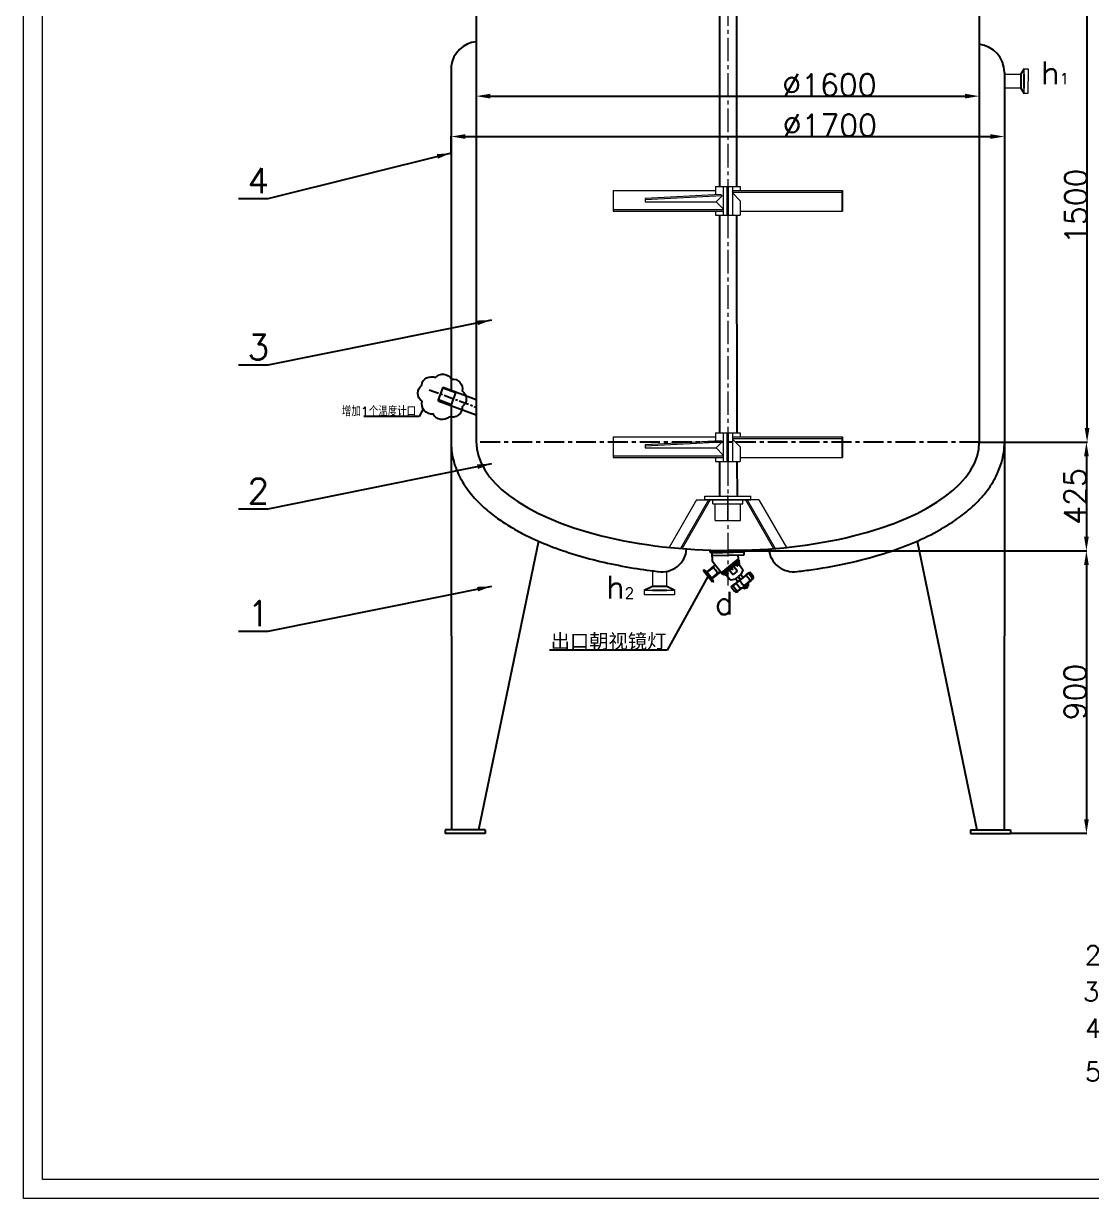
# Model space of a CAD drawing. Header units: millimetres. Extents: x 2158 to 10893, y 525 to 6317.
# Drawn here: x 2158 to 5555, y 534 to 4272 of the extents above; entities that cross this region are included whole.
import ezdxf

# ---------------------------------------------------------------- set-up
doc = ezdxf.new("R2010")
doc.units = ezdxf.units.MM
doc.header["$PDMODE"] = 3
for name, pattern in [('CENTER', [50.8, 31.75, -6.35, 6.35, -6.35]), ('CENTER2', [1.125, 0.75, -0.125, 0.125, -0.125]), ('CENTERX2', [101.6, 63.5, -12.7, 12.7, -12.7]), ('点画线', [18, 12, -2, 2, -2])]:
    doc.linetypes.add(name, pattern=pattern)
for name, color, linetype in [('3中心线层', 1, 'CENTER'), ('图层1', 2, 'Continuous'), ('图层2', 2, 'Continuous'), ('点划线', 7, 'CENTERX2'), ('细实线', 7, 'Continuous')]:
    doc.layers.add(name, color=color, linetype=linetype)
for name, color, linetype, lineweight in [('EB0', 7, 'Continuous', 35), ('中心线', 1, 'CENTER2', 15), ('中心线层', 1, '点画线', 18), ('实线', 7, 'Continuous', 20), ('细实线层', 7, 'Continuous', 18)]:
    doc.layers.add(name, color=color, linetype=linetype, lineweight=lineweight)
doc.styles.get("Standard").update_dxf_attribs({"font": 'txt', "bigfont": 'gbcbig.shx'})
doc.dimstyles.new('ISO-25', dxfattribs={"dimtxt": 2.5, "dimasz": 2.5, "dimexe": 1.25, "dimexo": 0.625, "dimtad": 1, "dimtxsty": 'Standard', "dimcen": 2.5, "dimadec": 0, "dimazin": 0, "dimtfac": 1, "dimtmove": 0, "dimatfit": 3, "dimfxl": 0, "dimarcsym": 0})
pattern_1 = [(294.605025, (2215.4328, 1975.408), (0.72167718, 0.33048618), [])]

# ---------------------------------------------------------------- blocks, each defined once
blk = doc.blocks.new('*D4')
at = {"color": 0, "lineweight": -2, "transparency": 16777216}
for p, q in [((3518.3, 3853.7), (3518.3, 3913.4)), ((3563.3, 3912.1), (5233.3, 3912.1)), ((5278.3, 3912.8), (5278.3, 3913.4))]:
    blk.add_line(p, q, dxfattribs=at)
at = {"color": 0, "transparency": 16777216}
for points in [[(3563.3, 3919.6), (3563.3, 3904.6), (3518.3, 3912.1)], [(5233.3, 3919.6), (5233.3, 3904.6), (5278.3, 3912.1)]]:
    blk.add_solid(points, dxfattribs=at)
at = {"layer": 'Defpoints', "color": 0, "transparency": 16777216}
for p in [(5278.3, 3912.1), (5278.3, 3912.1), (3518.3, 3853.1)]:
    blk.add_point(p, dxfattribs=at)
at = {"color": 0, "transparency": 16777216, "insert": (4722.9, 3947.8), "char_height": 70, "attachment_point": 5}
blk.add_mtext('%%C1700', dxfattribs=at)
blk = doc.blocks.new('*D5')
at = {"color": 0, "lineweight": -2, "transparency": 16777216}
for p, q in [((3598.2, 4131.3), (3598.2, 4039.3)), ((5198.2, 4131.4), (5198.2, 4039.3)), ((3643.2, 4040.6), (5153.2, 4040.6))]:
    blk.add_line(p, q, dxfattribs=at)
at = {"color": 0, "transparency": 16777216}
for points in [[(3643.2, 4048.1), (3643.2, 4033.1), (3598.2, 4040.6)], [(5153.2, 4048.1), (5153.2, 4033.1), (5198.2, 4040.6)]]:
    blk.add_solid(points, dxfattribs=at)
at = {"layer": 'Defpoints', "color": 0, "transparency": 16777216}
for p in [(3598.2, 4131.9), (5198.2, 4132), (5198.2, 4040.6)]:
    blk.add_point(p, dxfattribs=at)
at = {"color": 0, "transparency": 16777216, "insert": (4721.6, 4076.2), "char_height": 70, "attachment_point": 5}
blk.add_mtext('%%C1600', dxfattribs=at)
blk = doc.blocks.new('*D6')
at = {"color": 0, "lineweight": -2, "transparency": 16777216}
for p, q in [((5198.9, 4440.2), (5542.3, 4440.2)), ((5541.1, 2985.2), (5541.1, 4395.2)), ((5278.9, 2940.2), (5542.3, 2940.2))]:
    blk.add_line(p, q, dxfattribs=at)
at = {"color": 0, "transparency": 16777216}
for points in [[(5533.6, 4395.2), (5548.6, 4395.2), (5541.1, 4440.2)], [(5533.6, 2985.2), (5548.6, 2985.2), (5541.1, 2940.2)]]:
    blk.add_solid(points, dxfattribs=at)
at = {"layer": 'Defpoints', "color": 0, "transparency": 16777216}
for p in [(5198.2, 4440.2), (5541.1, 4440.2), (5278.3, 2940.2)]:
    blk.add_point(p, dxfattribs=at)
at = {"color": 0, "transparency": 16777216, "insert": (5505.5, 3690.2), "char_height": 70, "attachment_point": 5, "rotation": 90}
blk.add_mtext('1500', dxfattribs=at)
blk = doc.blocks.new('*D7')
at = {"color": 0, "lineweight": -2, "transparency": 16777216}
for p, q in [((5198.9, 2940.2), (5540.2, 2940.2)), ((5539, 2895.2), (5539, 2639.6)), ((4422.5, 2594.6), (5540.2, 2594.6))]:
    blk.add_line(p, q, dxfattribs=at)
at = {"color": 0, "transparency": 16777216}
for points in [[(5531.5, 2895.2), (5546.5, 2895.2), (5539, 2940.2)], [(5531.5, 2639.6), (5546.5, 2639.6), (5539, 2594.6)]]:
    blk.add_solid(points, dxfattribs=at)
at = {"layer": 'Defpoints', "color": 0, "transparency": 16777216}
for p in [(5198.3, 2940.2), (4421.9, 2594.6), (5539, 2594.6)]:
    blk.add_point(p, dxfattribs=at)
at = {"color": 0, "transparency": 16777216, "insert": (5503.4, 2767.4), "char_height": 70, "attachment_point": 5, "rotation": 90}
blk.add_mtext('425', dxfattribs=at)
blk = doc.blocks.new('*D8')
at = {"color": 0, "lineweight": -2, "transparency": 16777216}
for p, q in [((4423.1, 2594.6), (5540.2, 2594.6)), ((5539, 2549.6), (5539, 1740.5)), ((5297.8, 1695.5), (5540.2, 1695.5))]:
    blk.add_line(p, q, dxfattribs=at)
at = {"color": 0, "transparency": 16777216}
for points in [[(5531.5, 2549.6), (5546.5, 2549.6), (5539, 2594.6)], [(5531.5, 1740.5), (5546.5, 1740.5), (5539, 1695.5)]]:
    blk.add_solid(points, dxfattribs=at)
at = {"layer": 'Defpoints', "color": 0, "transparency": 16777216}
for p in [(4422.5, 2594.6), (5297.1, 1695.5), (5539, 1695.5)]:
    blk.add_point(p, dxfattribs=at)
at = {"color": 0, "transparency": 16777216, "insert": (5503.4, 2145), "char_height": 70, "attachment_point": 5, "rotation": 90}
blk.add_mtext('900', dxfattribs=at)
blk = doc.blocks.new('A$C515A5597')
at = {"linetype": 'ByBlock'}
h = blk.add_hatch(color=0, dxfattribs=at)
h.paths.add_polyline_path([(66.3, 180.1), (68.8, 177.8), (76.6, 186.1), (74.1, 188.5)])
h.paths.add_polyline_path([(102.7, 219.2), (105.2, 216.8), (113.1, 225.2), (110.6, 227.5)])
h = blk.add_hatch(dxfattribs=at)
h.set_pattern_fill('ANSI31', color=0, scale=0.25, angle=-110.395, style=0)
h.set_pattern_definition(pattern_1)
edge = h.paths.add_edge_path()
edge.add_line((2.7, 180), (4.3, 178.5))
edge.add_line((4.3, 178.5), (24, 199.6))
edge.add_spline(control_points=[(24, 199.6), (24, 199.6), (23.5, 200.2), (22.8, 200.6), (22.2, 201)], knot_values=[66.304817, 66.304817, 66.304817, 66.304817, 66.606782, 70.531321, 70.531321, 70.531321, 70.531321], degree=3, periodic=0)
edge.add_line((22.2, 201), (2.7, 180))
h = blk.add_hatch(dxfattribs=at)
h.set_pattern_fill('ANSI31', color=0, scale=0.25, angle=-110.395, style=0)
h.set_pattern_definition(pattern_1)
edge = h.paths.add_edge_path()
edge.add_line((23.2, 160.9), (24.8, 159.4))
edge.add_line((24.8, 159.4), (46.5, 182.6))
edge.add_spline(control_points=[(46.5, 182.6), (45.5, 182.6), (44.4, 182.5), (43.4, 182.6)], knot_values=[8.507226, 8.507226, 8.507226, 8.507226, 13.943445, 13.943445, 13.943445, 13.943445], degree=3, periodic=0)
edge.add_line((43.4, 182.6), (23.2, 160.9))
at = {"color": 0, "linetype": 'ByBlock'}
for p, q in [((127.8, 275.5), (3.4, 254.9)), ((4, 251.4), (128.3, 272.4)), ((10.8, 249.1), (122.7, 268.1)), ((124.6, 256.9), (12.6, 238)), ((103.4, 253.3), (105.8, 239.3)), ((28.7, 207.9), (2.7, 180)), ((60.9, 177.8), (15.7, 220)), ((54.2, 184), (105.8, 239.3)), ((57.6, 180.9), (109.1, 236.2)), ((112.5, 233), (60.9, 177.8)), ((89.3, 221.6), (92.6, 218.5)), ((96, 215.5), (106.4, 226.6)), ((96.2, 210.9), (107.5, 200.4)), ((110.6, 227.5), (102.7, 219.2)), ((105.2, 216.8), (113.1, 225.2)), ((105.8, 239.3), (112.5, 233)), ((112.1, 221.3), (126.9, 207.5)), ((2.7, 180), (24.8, 159.4)), ((24, 199.6), (4.3, 178.5)), ((43.4, 182.6), (23.2, 160.9)), ((50.8, 187.2), (24.8, 159.4)), ((66.3, 180.1), (74.1, 188.5)), ((77.3, 195.4), (66.9, 184.3)), ((76.6, 186.1), (68.8, 177.8)), ((70.8, 201.7), (74.1, 198.6)), ((72.6, 178.9), (87.4, 165.1)), ((93.1, 185), (81.8, 195.6)), ((91.6, 164.3), (107.5, 169.8)), ((96.7, 138.5), (154.1, 200)), ((107.6, 195.9), (97.7, 185.2)), ((107.5, 169.8), (114.9, 177.7)), ((107.5, 169.8), (116.2, 161.6)), ((111.3, 156.4), (120.7, 166.4)), ((114.9, 177.7), (124.3, 168.9)), ((116.2, 179.2), (123.7, 187.1)), ((116.2, 179.2), (125.7, 170.4)), ((121.8, 166.5), (135.5, 153.7)), ((138.2, 183.8), (121.9, 166.3)), ((128, 203.3), (123.7, 187.1)), ((123.7, 187.1), (133.1, 178.3)), ((138.2, 183.8), (138.6, 183.4)), ((142.2, 189.5), (148, 195.8)), ((142.2, 188.3), (155.9, 175.6)), ((142.3, 151.7), (158.4, 168.9)), ((149.2, 195.8), (162.8, 183)), ((167.5, 187.5), (154.1, 200)), ((156.3, 164.3), (163.2, 171.7)), ((165.3, 176.3), (167.8, 179)), ((96.1, 140.2), (105, 149.7)), ((96.2, 139), (109.8, 126.3)), ((101.6, 143.8), (115, 131.2)), ((106.1, 149.7), (106.7, 149.2)), ((111.3, 155.3), (125, 142.5)), ((123.6, 129.3), (121.1, 126.7)), ((123.5, 131.5), (131.9, 140.5)), ((123.6, 129.3), (131, 137.3)), ((136.3, 142.9), (146.8, 154.1)), ((142.6, 138.7), (137.2, 143.8)), ((141.9, 139.4), (156.3, 154.9)), ((157.1, 154.2), (142.6, 138.7)), ((157.1, 154.2), (151.9, 159))]:
    blk.add_line(p, q, dxfattribs=at)
at = {"color": 0}
for p, q in [((3.4, 254.9), (4, 251.4)), ((4, 251.4), (10.8, 249.1)), ((128.3, 272.4), (122.7, 268.1)), ((122.7, 268.1), (124.6, 256.9)), ((127.8, 275.5), (128.3, 272.4)), ((10.8, 249.1), (15.7, 220))]:
    blk.add_line(p, q, dxfattribs=at)
for p, q in [((-8.3, 185), (-10.8, 182.3)), ((28, 146.1), (-10.8, 182.3)), ((-8.3, 185), (2.7, 180)), ((-8.3, 185), (30.6, 148.8)), ((13.7, 169.7), (24.8, 159.4)), ((30.6, 148.8), (24.8, 159.4)), ((30.6, 148.8), (28, 146.1))]:
    blk.add_line(p, q)
at = {"color": 0, "linetype": 'ByBlock'}
for points in [[(108.1, 216.9), (113.2, 222.4, 0.414214), (113.1, 225.2), (108.8, 229.2), (101, 220.8), (105.2, 216.8, 0.414214)], [(76.7, 183.3), (71.6, 177.9, -0.414214), (68.8, 177.8), (64.5, 181.7), (72.4, 190.1), (76.6, 186.1, -0.414214)]]:
    blk.add_lwpolyline(points, format="xyb", close=True, dxfattribs=at)
blk.add_lwpolyline([(153.5, 145.6), (151.1, 143), (148.7, 145.2), (151.1, 147.8)], close=True, dxfattribs=at)
blk.add_circle((90.4, 201.9), 1.2, dxfattribs=at)
for centre, radius, start, end in [((98.4, 213.3), 3.2, 136.9648, 226.9648), ((79.7, 193.2), 3.2, 46.9648, 136.9648), ((95.3, 187.4), 3.2, 226.9648, 316.9648), ((105.3, 198.1), 3.2, 316.9648, 46.9648), ((121.3, 165.9), 0.8, 46.9648, 136.9648), ((124.2, 204.6), 4, 342.3406, 46.9648), ((142.8, 188.9), 0.8, 136.9648, 226.9648), ((148.6, 195.2), 0.8, 46.9648, 136.9648), ((150.4, 169.7), 8, 316.9648, 46.9648), ((157.4, 177.2), 8, 316.9648, 46.9648), ((163.4, 183.1), 6, 316.9648, 46.9648), ((90.1, 168.1), 4, 226.9648, 291.589), ((96.7, 139.6), 0.8, 136.9648, 226.9648), ((105.6, 149.1), 0.8, 46.9648, 136.9648), ((115.3, 132.1), 8, 226.9648, 316.9648), ((111.9, 155.9), 0.8, 136.9648, 226.9648), ((119.1, 135.6), 6, 226.9648, 316.9648), ((117.8, 134.8), 8, 316.9648, 353.8127), ((130.5, 148.4), 8, 226.9648, 316.9648), ((128, 139.5), 3.83, 323.6899, 11.8357), ((140.9, 159.6), 8, 226.9648, 316.9648), ((143.7, 156.4), 3.83, 323.6899, 11.8357), ((153.3, 160.5), 2, 136.9648, 226.9648), ((150.4, 169.7), 8, 280.1169, 316.9648)]:
    blk.add_arc(centre, radius, start, end, dxfattribs=at)
blk.add_open_spline([(46.5, 182.6), (44.8, 182.6), (39.4, 181.9), (35.9, 189.8), (27.6, 192.8), (25.4, 198.7), (22.8, 200.6), (22.2, 201)], degree=3, knots=[8.507226, 8.507226, 8.507226, 8.507226, 17.7833, 34.239815, 53.170281, 66.606782, 70.531321, 70.531321, 70.531321, 70.531321], dxfattribs=at)

msp = doc.modelspace()

# ---------------------------------------------------------------- linework, layer by layer
at = {"ltscale": 150}
for p, q in [((4371.503, 4777.025), (4371.503, 3753.008)), ((4425.659, 4777.025), (4426.432, 3753.008)), ((4371.503, 3661.488), (4371.503, 2970.005)), ((4426.525, 3661.488), (4427.367, 2970.005)), ((4371.503, 2878.485), (4371.503, 2768.13)), ((4427.46, 2878.485), (4427.717, 2768.13))]:
    msp.add_line(p, q, dxfattribs=at)
for p, q in [((3598.226, 4440.218), (3598.323, 2940.214)), ((5198.228, 4440.218), (5198.319, 2940.214)), ((3518.245, 4136.209), (3518.312, 3105.406)), ((5278.248, 4116.081), (5278.319, 2940.219)), ((5340.992, 4127.49), (5330.749, 4110.835)), ((5330.749, 4110.835), (5330.734, 4065.577)), ((5340.97, 4065.573), (5340.986, 4110.831)), ((5330.734, 4065.577), (5340.965, 4048.914)), ((4763.091, 3674.562), (4763.091, 3739.934)), ((3477.5, 3071.124), (3493.518, 3114.553)), ((3533.46, 3096.522), (3492.447, 3111.649)), ((3493.518, 3114.553), (3598.315, 3075.891)), ((3477.5, 3071.124), (3598.317, 3026.563)), ((3519.666, 3059.023), (3478.627, 3074.079)), ((3518.513, 3055.997), (3534.531, 3099.426)), ((3518.315, 3056.07), (3518.323, 2940.209)), ((4763.091, 2891.56), (4763.091, 2956.931)), ((5028.319, 2940.214), (5028.319, 2940.204)), ((3796.339, 2624.996), (3605.869, 1707.022)), ((5000.264, 2624.996), (5190.734, 1707.022)), ((4158.651, 2480.613), (4132.627, 2468.272)), ((4203.909, 2480.613), (4158.651, 2480.613)), ((4203.909, 2468.272), (4158.651, 2468.272)), ((4229.932, 2468.272), (4203.909, 2480.613)), ((3626.506, 1707.052), (3499.452, 1707.052)), ((3626.526, 1695.488), (3499.46, 1695.488)), ((5170.077, 1695.488), (5297.143, 1695.488)), ((5170.097, 1707.052), (5297.151, 1707.052))]:
    msp.add_line(p, q)
for centre, radius, start, end in [((3607.393, 4124.365), 89.931, 95.841434, 172.432095), ((5187.996, 4115.782), 90.253, 0.189976, 83.481003), ((4189.371, 2605.615), 78.273, 260.558463, 356.020083), ((4607.384, 2605.837), 78.403, 184.169077, 278.295001)]:
    msp.add_arc(centre, radius, start, end)
msp.add_ellipse((4398.318, 2940.173), major_axis=(-800.001, -0.042), ratio=0.43085464, start_param=6.27918973, end_param=9.42477796)
for points, knots in [([(3518.326, 2942.246), (3518.239, 2932.79), (3518.741, 2923.329), (3520.901, 2904.544), (3522.56, 2895.221), (3526.97, 2876.842), (3529.72, 2867.785), (3536.225, 2850.025), (3539.978, 2841.322), (3548.39, 2824.315), (3553.05, 2816.012), (3563.188, 2799.82), (3568.666, 2791.93), (3580.371, 2776.557), (3586.597, 2769.073), (3603.667, 2750.138), (3615.046, 2738.986), (3639.406, 2717.584), (3652.388, 2707.332), (3679.844, 2687.66), (3694.32, 2678.238), (3724.675, 2660.181), (3740.555, 2651.546), (3780.881, 2631.426), (3806.032, 2620.35), (3858.782, 2599.781), (3886.38, 2590.289), (3943.7, 2572.93), (3973.42, 2565.063), (4034.615, 2551.008), (4066.088, 2544.82), (4126.399, 2534.835), (4155.079, 2530.837), (4184.131, 2527.518)], [6.27918973, 6.27918973, 6.27918973, 6.27918973, 6.33268047, 6.33268047, 6.38617122, 6.38617122, 6.43966196, 6.43966196, 6.4931527, 6.4931527, 6.54664345, 6.54664345, 6.60013419, 6.60013419, 6.65362493, 6.65362493, 6.73907587, 6.73907587, 6.82452681, 6.82452681, 6.90997775, 6.90997775, 6.99542869, 6.99542869, 7.1183239, 7.1183239, 7.24121911, 7.24121911, 7.36411432, 7.36411432, 7.48700952, 7.48700952, 7.5946808, 7.5946808, 7.5946808, 7.5946808]), ([(4618.695, 2528.254), (4635.429, 2530.226), (4652.036, 2532.424), (4711.822, 2541.222), (4754.077, 2549.149), (4828.496, 2566.366), (4861.149, 2575.191), (4923.815, 2594.812), (4953.828, 2605.608), (5010.787, 2629.124), (5037.735, 2641.842), (5082.906, 2666.353), (5101.776, 2677.78), (5137.203, 2701.916), (5153.762, 2714.625), (5180.872, 2738.397), (5191.933, 2749.176), (5212.409, 2771.657), (5221.825, 2783.361), (5237.043, 2805.236), (5243.188, 2815.226), (5254.154, 2835.819), (5258.974, 2846.424), (5267.114, 2868.175), (5270.432, 2879.321), (5275.402, 2901.99), (5277.052, 2913.511), (5278.152, 2930.128), (5278.319, 2935.173), (5278.319, 2940.218)], [8.12088464, 8.12088464, 8.12088464, 8.12088464, 8.18301696, 8.18301696, 8.34667787, 8.34667787, 8.48232556, 8.48232556, 8.61797325, 8.61797325, 8.75362094, 8.75362094, 8.86082178, 8.86082178, 8.96802261, 8.96802261, 9.05078478, 9.05078478, 9.13354695, 9.13354695, 9.19922023, 9.19922023, 9.26489352, 9.26489352, 9.33056681, 9.33056681, 9.39624009, 9.39624009, 9.42477796, 9.42477796, 9.42477796, 9.42477796])]:
    msp.add_open_spline(points, degree=3, knots=knots)
at = {"layer": '3中心线层'}
msp.add_line((3448.834, 3106.365), (3598.316, 3051.379), dxfattribs=at)
at = {"layer": 'EB0', "color": 7, "linetype": 'Continuous', "lineweight": 18}
for p, q in [((4325.016, 2756.13), (4325.016, 2768.13)), ((4325.016, 2768.13), (4471.683, 2768.13)), ((4471.683, 2756.13), (4471.683, 2768.13)), ((4299.239, 2756.13), (4211.963, 2604.963)), ((4336.582, 2756.13), (4247.404, 2601.67)), ((4342.127, 2756.13), (4252.701, 2601.24)), ((4299.239, 2756.13), (4471.683, 2756.13)), ((4497.459, 2756.13), (4325.016, 2756.13)), ((4350.782, 2744.13), (4350.782, 2756.13)), ((4350.782, 2744.13), (4445.917, 2744.13)), ((4358.349, 2690.797), (4358.349, 2744.13)), ((4438.349, 2690.797), (4438.349, 2744.13)), ((4445.917, 2744.13), (4445.917, 2756.13)), ((4454.572, 2756.13), (4543.988, 2601.257)), ((4460.117, 2756.13), (4549.285, 2601.688)), ((4497.459, 2756.13), (4584.724, 2604.984)), ((4358.349, 2690.797), (4438.349, 2690.797))]:
    msp.add_line(p, q, dxfattribs=at)
at = {"layer": '中心线', "ltscale": 100}
msp.add_line((4398.852, 5688.808), (4398.302, 2483.452), dxfattribs=at)
at = {"layer": '中心线层', "linetype": '点画线', "lineweight": 18}
msp.add_line((4398.349, 2688.797), (4398.349, 2770.13), dxfattribs=at)
at = {"layer": '图层2'}
msp.add_lwpolyline([(3425.848, 3070.6, -0.52056705), (3424.862, 3120.877, -0.52056705), (3424.862, 3120.877, -0.52056705), (3468.76, 3145.03, -0.52056705), (3468.76, 3145.03, -0.52056705), (3519.564, 3140.594, -0.52056705), (3519.564, 3140.594, -0.52056705), (3553.598, 3102.639, -0.52056705), (3553.598, 3102.639, -0.52056705), (3553.598, 3052.362, -0.52056705), (3553.598, 3052.362, -0.52056705), (3512.165, 3020.816, -0.52056705), (3512.165, 3020.816, -0.52056705), (3461.855, 3029.195, -0.52056705), (3461.855, 3029.195, -0.52056705)], format="xyb", close=True, dxfattribs=at)
at = {"layer": '实线'}
for p, q in [((2158.211, 533.855), (2158.211, 6316.817)), ((2218.451, 594.094), (2218.451, 6256.578)), ((10832.655, 594.094), (2218.451, 594.094)), ((10892.894, 533.855), (2158.211, 533.855))]:
    msp.add_line(p, q, dxfattribs=at)
for points in [[(5340.965, 4048.914), (5340.992, 4127.49), (5353.209, 4127.486), (5353.182, 4048.91)], [(4229.932, 2468.272), (4132.627, 2468.272), (4132.627, 2454.765), (4229.932, 2454.765)]]:
    msp.add_lwpolyline(points, close=True, dxfattribs=at)
for points in [[(5278.925, 4110.853), (5330.749, 4110.835)], [(5330.734, 4065.577), (5278.906, 4065.595)], [(4158.651, 2530.615), (4158.651, 2480.613)], [(4203.909, 2480.613), (4203.909, 2528.704)], [(4158.651, 2468.272), (4203.909, 2468.272)]]:
    msp.add_lwpolyline(points, dxfattribs=at)
at = {"layer": '点划线'}
msp.add_line((5198.319, 2940.214), (3598.323, 2940.214), dxfattribs=at)
at = {"layer": '细实线'}
for p, q in [((3518.284, 2940.218), (3519.018, 1707.052)), ((5278.319, 2940.218), (5277.585, 1707.052)), ((3499.452, 1707.052), (3499.46, 1695.488)), ((3626.506, 1707.052), (3626.526, 1695.488)), ((5170.097, 1707.052), (5170.077, 1695.488)), ((5297.151, 1707.052), (5297.143, 1695.488))]:
    msp.add_line(p, q, dxfattribs=at)
at = {"layer": '细实线层', "linetype": 'Continuous', "lineweight": 18}
for p, q in [((4033.608, 3739.934), (4033.608, 3674.562)), ((4033.608, 3739.934), (4359.126, 3739.934)), ((4359.126, 3753.008), (4437.572, 3753.008)), ((4359.126, 3753.008), (4359.126, 3726.439)), ((4412.876, 3737.865), (4414.287, 3739.934)), ((4414.287, 3739.934), (4763.091, 3739.934)), ((4437.572, 3753.008), (4437.572, 3739.934)), ((4376.218, 3727.335), (4135.599, 3714.719)), ((4135.599, 3714.719), (4135.599, 3704.633)), ((4135.599, 3704.633), (4360.913, 3704.633)), ((4380.199, 3723.354), (4135.818, 3710.541)), ((4360.975, 3704.696), (4379.916, 3723.637)), ((4360.975, 3704.696), (4383.822, 3681.849)), ((4379.916, 3723.637), (4376.218, 3727.335)), ((4412.876, 3734.704), (4763.091, 3734.704)), ((4437.572, 3707.951), (4412.876, 3732.647)), ((4437.572, 3707.951), (4437.572, 3661.488)), ((4033.608, 3679.792), (4383.822, 3679.792)), ((4033.608, 3674.562), (4382.412, 3674.562)), ((4359.126, 3674.562), (4359.126, 3661.488)), ((4383.822, 3676.631), (4382.412, 3674.562)), ((4437.572, 3674.562), (4763.091, 3674.562)), ((4359.126, 3661.488), (4437.572, 3661.488)), ((4033.608, 2956.931), (4033.608, 2891.56)), ((4033.608, 2956.931), (4359.126, 2956.931)), ((4359.126, 2970.005), (4437.572, 2970.005)), ((4359.126, 2970.005), (4359.126, 2943.436)), ((4412.876, 2954.862), (4414.287, 2956.931)), ((4414.287, 2956.931), (4763.091, 2956.931)), ((4437.572, 2970.005), (4437.572, 2956.931)), ((4376.218, 2944.332), (4135.599, 2931.716)), ((4135.599, 2931.716), (4135.599, 2921.63)), ((4135.599, 2921.63), (4360.913, 2921.63)), ((4380.199, 2940.351), (4135.818, 2927.538)), ((4360.975, 2921.693), (4379.916, 2940.634)), ((4360.975, 2921.693), (4383.822, 2898.846)), ((4379.916, 2940.634), (4376.218, 2944.332)), ((4412.876, 2951.701), (4763.091, 2951.701)), ((4437.572, 2924.949), (4412.876, 2949.644)), ((4437.572, 2924.949), (4437.572, 2878.485)), ((4033.608, 2896.789), (4383.822, 2896.789)), ((4033.608, 2891.56), (4382.412, 2891.56)), ((4359.126, 2891.56), (4359.126, 2878.485)), ((4359.126, 2878.485), (4437.572, 2878.485)), ((4383.822, 2893.628), (4382.412, 2891.56)), ((4437.572, 2891.56), (4763.091, 2891.56))]:
    msp.add_line(p, q, dxfattribs=at)
at = {"layer": '细实线层'}
for p, q in [((4383.822, 3753.008), (4383.822, 3661.488)), ((4396.412, 3661.488), (4396.412, 3753.008)), ((4400.286, 3661.488), (4400.286, 3753.008)), ((4412.876, 3753.008), (4412.876, 3661.488)), ((4383.822, 2970.005), (4383.822, 2878.485)), ((4396.412, 2878.485), (4396.412, 2970.005)), ((4400.286, 2878.485), (4400.286, 2970.005)), ((4412.876, 2970.005), (4412.876, 2878.485))]:
    msp.add_line(p, q, dxfattribs=at)

# ---------------------------------------------------------------- block references
at = {"xscale": 0.9, "yscale": 0.9, "zscale": 0.9, "rotation": 351.8944221046206}
msp.add_blockref('A$C515A5597', (4306.234, 2367.515), dxfattribs=at)

# ---------------------------------------------------------------- texts
at = {"insert": (5483.613, 4150.988), "char_height": 72.287, "width": 2088.30986, "attachment_point": 3, "rotation": 359.980336}
msp.add_mtext('h{\\H0.48418x;1}', dxfattribs=at)
at = {"color": 3, "char_height": 80, "attachment_point": 1}
for s, insert in [('4', (2870.847, 3811.696)), ('3', (2870.847, 3282.128)), ('2', (2870.847, 2824.657)), ('1', (2870.847, 2434.942))]:
    msp.add_mtext_dynamic_manual_height_columns(s, width=280.82444, gutter_width=12.5, heights=[0], dxfattribs=dict(at, insert=insert))
at = {"attachment_point": 1}
for s, insert, char_height, width in [('h{\\H0.48418x;2}', (4011.629, 2514.294), 72.287, 2088.30986), ('d', (4357.207, 2464.067), 72.287, 2088.30986), ('2.{\\fSimSun|b0|i0|c134|p54;焊缝不得有裂纹，砂眼等缺陷。}', (5534.049, 1338.585), 60.4113, 1269.59017), ('3.{\\fSimSun|b0|i0|c134|p54;罐体须光滑，平整无凹陷,内抛光处理,外表面\\fSimSun|b0|i0|c134|p6;亚\\fSimSun|b0|i0|c134|p54;光处理。}', (5528.066, 1221.991), 60.411302, 2301.03159), ('4.{\\fSimSun|b0|i0|c134|p54;罐体具体结构尺寸按常规制造，罐体直径按}%%C1600{\\fSimSun|b0|i0|c134|p54;制作。}', (5534.165, 1104.958), 60.4113, 2300.51038), ('5.{\\fSimSun|b0|i0|c134|p54;设备制作应符合}GMP{\\fSimSun|b0|i0|c134|p54;认证标准。}', (5534.306, 967.357), 60.4113, 1272.28781)]:
    msp.add_mtext(s, dxfattribs=dict(at, insert=insert, char_height=char_height, width=width))
at = {"layer": '图层1', "insert": (4203.052, 2279.241), "char_height": 45, "attachment_point": 9}
msp.add_mtext('{\\fSimSun|b0|i0|c134|p2;出口朝视镜灯}', dxfattribs=at)
at = {"layer": '图层2', "insert": (3406.775, 3022.267), "char_height": 30, "attachment_point": 9}
msp.add_mtext('增加1个温度计口', dxfattribs=at)

# ---------------------------------------------------------------- dimensions: what is measured, and where the dimension line sits
at = {"color": 3}
for base, p1, p2, text, picture, middle in [((5541.081, 4440.218), (5278.319, 2940.219), (5198.228, 4440.218), '1500', '*D6', (5505.456, 3690.218)), ((5538.997, 2594.557), (5198.319, 2940.214), (4421.867, 2594.557), '425', '*D7', (5503.372, 2767.386)), ((5538.997, 1695.488), (4422.492, 2594.557), (5297.143, 1695.488), '900', '*D8', (5503.372, 2145.023))]:
    dim = msp.add_linear_dim(base=base, p1=p1, p2=p2, angle=90, text=text, dimstyle='ISO-25', override={"dimtxt": 70, "dimasz": 45, "dimfxl": 2}, dxfattribs=at)
    dim.commit()
    dim.dimension.update_dxf_attribs({"geometry": picture, "text_midpoint": middle})
for base, p1, p2, text, picture, middle in [((5198.247, 4040.588), (3598.246, 4131.928), (5198.247, 4132.024), '%%C1600', '*D5', (4721.57, 4040.588)), ((5278.26, 3912.14), (3518.264, 3853.104), (5278.26, 3912.14), '%%C1700', '*D4', (4722.889, 3912.14))]:
    dim = msp.add_linear_dim(base=base, p1=p1, p2=p2, text=text, dimstyle='ISO-25', override={"dimtxt": 70, "dimasz": 45, "dimfxl": 2}, dxfattribs=at)
    dim.commit()
    dim.dimension.update_dxf_attribs({"geometry": picture, "text_midpoint": middle, "dimtype": 160})

# ---------------------------------------------------------------- leaders
for points in [[(3518.264, 3859.621), (2934.956, 3714.101), (2841.883, 3714.101)], [(3646.424, 3328.355), (2934.956, 3184.533), (2841.883, 3184.533)], [(3646.424, 2870.884), (2934.956, 2727.062), (2841.883, 2727.062)], [(3646.424, 2481.169), (2934.956, 2337.347), (2841.883, 2337.347)]]:
    msp.add_leader(points, dimstyle='ISO-25', override={"dimtxt": 70, "dimasz": 45, "dimfxl": 2}, dxfattribs=at)
at = {"layer": '图层1', "annotation_type": 0, "has_hookline": 1, "hookline_direction": 1, "text_width": 372.25}
msp.add_leader([(4334.728, 2512.708), (4205.656, 2278.616), (4203.677, 2278.616)], dimstyle='ISO-25', override={"dimgap": 0.625, "dimtad": 1, "dimfxl": 2}, dxfattribs=at)
at = {"layer": '图层2', "annotation_type": 0, "has_hookline": 1, "hookline_direction": 1, "text_width": 165.919}
msp.add_leader([(3429.41, 3045.641), (3416.479, 3021.642), (3407.4, 3021.642)], dimstyle='ISO-25', override={"dimgap": 0.625, "dimtad": 1, "dimfxl": 2}, dxfattribs=at)

doc.saveas('drawing.dxf')
